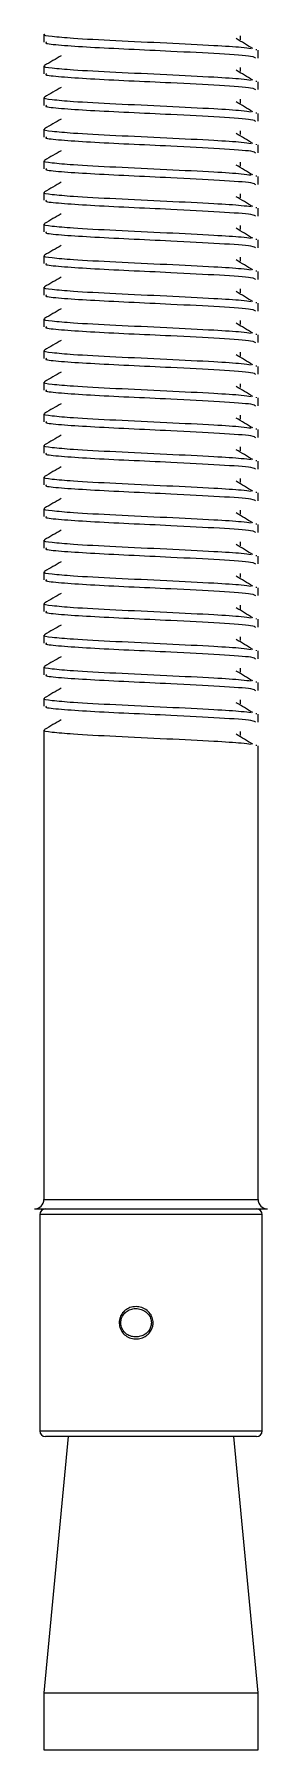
# Model space of a CAD drawing. Header units: metres. Extents: x -78 to 78, y -80 to 1005.
# Drawn here: x 52.3 to 62.7, y -79.9 to -3.3 of the extents above; entities that cross this region are included whole.
import ezdxf

# ---------------------------------------------------------------- set-up
doc = ezdxf.new("R2010")
doc.units = ezdxf.units.M

# ---------------------------------------------------------------- blocks, each defined once
blk = doc.blocks.new('DI_COLUNA_FRONTAL_122')
at = {"color": 7, "linetype": 'Continuous', "lineweight": 25}
for p, q in [((52.738, -3.343), (52.738, -3.694)), ((62.175, -4.004), (62.178, -4.047)), ((62.263, -4.4), (62.263, -4.047)), ((52.738, -4.754), (52.738, -5.106)), ((62.175, -5.416), (62.178, -5.459)), ((62.263, -5.812), (62.263, -5.459)), ((52.738, -6.165), (52.738, -6.517)), ((62.175, -6.827), (62.178, -6.87)), ((62.263, -7.223), (62.263, -6.87)), ((52.738, -7.576), (52.738, -7.928)), ((62.175, -8.238), (62.178, -8.281)), ((62.263, -8.634), (62.263, -8.281)), ((52.738, -8.987), (52.738, -9.339)), ((62.175, -9.649), (62.178, -9.692)), ((62.263, -10.045), (62.263, -9.692)), ((52.738, -10.398), (52.738, -10.75)), ((62.175, -11.06), (62.178, -11.103)), ((62.263, -11.456), (62.263, -11.103)), ((52.738, -11.809), (52.738, -12.161)), ((62.175, -12.471), (62.178, -12.514)), ((62.263, -12.867), (62.263, -12.514)), ((52.738, -13.22), (52.738, -13.572)), ((62.175, -13.882), (62.178, -13.925)), ((62.263, -14.278), (62.263, -13.925)), ((52.738, -14.632), (52.738, -14.983)), ((62.175, -15.293), (62.178, -15.336)), ((52.738, -16.043), (52.738, -16.394)), ((62.263, -15.689), (62.263, -15.336)), ((62.175, -16.704), (62.178, -16.747)), ((62.263, -17.1), (62.263, -16.747)), ((52.738, -17.454), (52.738, -17.806)), ((62.175, -18.116), (62.178, -18.159)), ((62.263, -18.512), (62.263, -18.159)), ((52.738, -18.865), (52.738, -19.217)), ((62.175, -19.527), (62.178, -19.57)), ((62.263, -19.923), (62.263, -19.57)), ((52.738, -20.276), (52.738, -20.628)), ((62.175, -20.938), (62.178, -20.981)), ((62.263, -21.334), (62.263, -20.981)), ((52.738, -21.687), (52.738, -22.039)), ((62.175, -22.349), (62.178, -22.392)), ((62.263, -22.745), (62.263, -22.392)), ((52.738, -23.098), (52.738, -23.45)), ((62.175, -23.76), (62.178, -23.803)), ((62.263, -24.156), (62.263, -23.803)), ((52.738, -24.509), (52.738, -24.861)), ((62.175, -25.171), (62.178, -25.214)), ((62.263, -25.567), (62.263, -25.214)), ((52.738, -25.92), (52.738, -26.272)), ((62.175, -26.582), (62.178, -26.625)), ((62.263, -26.978), (62.263, -26.625)), ((52.738, -27.332), (52.738, -27.683)), ((62.175, -27.993), (62.178, -28.036)), ((62.263, -28.389), (62.263, -28.036)), ((52.738, -28.743), (52.738, -29.094)), ((62.175, -29.404), (62.178, -29.447)), ((62.263, -29.8), (62.263, -29.447)), ((52.738, -30.154), (52.738, -30.506)), ((62.175, -30.816), (62.178, -30.859)), ((62.263, -31.212), (62.263, -30.859)), ((52.738, -31.565), (52.738, -31.917)), ((62.175, -32.227), (62.178, -32.27)), ((62.263, -32.623), (62.263, -32.27)), ((52.738, -32.976), (52.738, -33.328)), ((62.175, -33.638), (62.178, -33.681)), ((52.738, -34.387), (52.738, -55.329)), ((62.263, -34.034), (62.263, -33.681)), ((62.175, -35.049), (62.178, -35.092)), ((62.263, -55.329), (62.263, -35.092)), ((52.311, -55.755), (62.689, -55.755)), ((52.738, -55.329), (62.263, -55.329)), ((52.547, -56.009), (52.547, -65.661)), ((62.453, -56.009), (52.547, -56.009)), ((62.453, -65.661), (62.453, -56.009)), ((52.547, -65.661), (62.453, -65.661)), ((53.817, -65.915), (52.738, -77.345)), ((62.199, -65.915), (52.801, -65.915)), ((62.263, -77.345), (61.183, -65.915)), ((52.738, -77.345), (52.738, -79.885)), ((52.738, -77.345), (62.263, -77.345)), ((62.263, -79.885), (62.263, -77.345)), ((52.738, -79.885), (62.263, -79.885))]:
    blk.add_line(p, q, dxfattribs=at)
for centre, radius, start, end in [((52.311, -55.329), 0.426, 270, 0), ((52.801, -56.009), 0.254, 90, 180), ((62.199, -56.009), 0.254, 0, 90), ((62.689, -55.329), 0.426, 180, 270), ((52.801, -65.661), 0.254, 180, 270), ((62.199, -65.661), 0.254, 270, 360)]:
    blk.add_arc(centre, radius, start, end, dxfattribs=at)
for points, knots in [([(52.777, -3.343), (52.764, -3.346), (52.634, -3.376), (53.067, -3.429), (54.049, -3.523), (55.887, -3.618), (58.226, -3.728), (60.227, -3.828), (61.518, -3.91), (61.829, -3.957), (61.953, -3.976)], [0, 0, 0, 0, 0.014281, 0.140613, 0.269578, 0.437929, 0.608242, 0.777667, 0.910868, 1, 1, 1, 1]), ([(52.85, -3.694), (52.822, -3.708), (52.738, -3.752), (53.439, -3.825), (54.735, -3.913), (56.496, -4.001), (58.586, -4.097), (60.647, -4.204), (62.088, -4.305), (62.126, -4.372), (62.143, -4.4)], [0, 0, 0, 0, 0.059349, 0.184453, 0.309525, 0.434619, 0.559693, 0.721151, 0.881208, 1, 1, 1, 1]), ([(62.026, -3.976), (61.903, -3.902), (61.659, -3.754), (61.414, -3.607), (61.292, -3.533)], [0, 0, 0, 0, 0.499916, 1, 1, 1, 1]), ([(61.482, -3.587), (61.483, -3.557), (61.483, -3.499), (61.483, -3.44), (61.482, -3.41)], [0, 0, 0, 0, 0.49952, 1, 1, 1, 1]), ([(53.501, -4.302), (53.38, -4.372), (53.132, -4.516), (52.883, -4.66), (52.756, -4.734)], [0, 0, 0, 0, 0.486184, 1, 1, 1, 1]), ([(52.777, -4.754), (52.764, -4.757), (52.634, -4.787), (53.067, -4.84), (54.049, -4.934), (55.887, -5.029), (58.226, -5.139), (60.227, -5.239), (61.518, -5.321), (61.829, -5.368), (61.953, -5.387)], [0, 0, 0, 0, 0.014281, 0.140612, 0.269578, 0.437928, 0.608241, 0.777665, 0.910866, 1, 1, 1, 1]), ([(52.85, -5.106), (52.822, -5.12), (52.738, -5.163), (53.439, -5.236), (54.735, -5.324), (56.496, -5.412), (58.586, -5.508), (60.647, -5.615), (62.088, -5.716), (62.126, -5.783), (62.143, -5.812)], [0, 0, 0, 0, 0.059349, 0.184453, 0.309525, 0.434619, 0.559693, 0.721151, 0.881208, 1, 1, 1, 1]), ([(62.026, -5.387), (61.903, -5.313), (61.659, -5.166), (61.414, -5.018), (61.292, -4.944)], [0, 0, 0, 0, 0.499907, 1, 1, 1, 1]), ([(61.482, -4.998), (61.483, -4.968), (61.483, -4.91), (61.483, -4.851), (61.482, -4.821)], [0, 0, 0, 0, 0.49948, 1, 1, 1, 1]), ([(53.501, -5.713), (53.38, -5.783), (53.132, -5.927), (52.883, -6.071), (52.756, -6.145)], [0, 0, 0, 0, 0.486199, 1, 1, 1, 1]), ([(52.777, -6.165), (52.764, -6.168), (52.634, -6.198), (53.067, -6.251), (54.049, -6.345), (55.887, -6.44), (58.226, -6.551), (60.227, -6.65), (61.518, -6.732), (61.829, -6.779), (61.953, -6.798)], [0, 0, 0, 0, 0.0142805, 0.1406121, 0.2695775, 0.4379274, 0.6082402, 0.7776642, 0.9108648, 1, 1, 1, 1]), ([(52.85, -6.517), (52.822, -6.531), (52.738, -6.574), (53.439, -6.647), (54.735, -6.735), (56.496, -6.823), (58.586, -6.919), (60.647, -7.027), (62.088, -7.127), (62.126, -7.194), (62.143, -7.223)], [0, 0, 0, 0, 0.059349, 0.184453, 0.309525, 0.434619, 0.559693, 0.721151, 0.881208, 1, 1, 1, 1]), ([(62.026, -6.798), (61.903, -6.724), (61.659, -6.577), (61.414, -6.429), (61.292, -6.355)], [0, 0, 0, 0, 0.499898, 1, 1, 1, 1]), ([(61.482, -6.409), (61.483, -6.38), (61.483, -6.321), (61.483, -6.262), (61.482, -6.233)], [0, 0, 0, 0, 0.499441, 1, 1, 1, 1]), ([(52.777, -7.576), (52.764, -7.579), (52.634, -7.609), (53.067, -7.662), (54.049, -7.757), (55.887, -7.851), (58.226, -7.962), (60.227, -8.061), (61.518, -8.143), (61.829, -8.19), (61.953, -8.209)], [0, 0, 0, 0, 0.014281, 0.140612, 0.269577, 0.437927, 0.608239, 0.777663, 0.910863, 1, 1, 1, 1]), ([(53.501, -7.124), (53.38, -7.194), (53.132, -7.338), (52.883, -7.482), (52.756, -7.556)], [0, 0, 0, 0, 0.486215, 1, 1, 1, 1]), ([(61.482, -7.82), (61.483, -7.791), (61.483, -7.732), (61.483, -7.673), (61.482, -7.644)], [0, 0, 0, 0, 0.499401, 1, 1, 1, 1]), ([(52.85, -7.928), (52.822, -7.942), (52.738, -7.985), (53.439, -8.058), (54.735, -8.146), (56.496, -8.234), (58.586, -8.33), (60.647, -8.438), (62.088, -8.538), (62.126, -8.605), (62.143, -8.634)], [0, 0, 0, 0, 0.059349, 0.184453, 0.309525, 0.434619, 0.559693, 0.721151, 0.881208, 1, 1, 1, 1]), ([(62.026, -8.209), (61.903, -8.135), (61.659, -7.988), (61.414, -7.84), (61.292, -7.767)], [0, 0, 0, 0, 0.4998897, 1, 1, 1, 1]), ([(52.777, -8.987), (52.764, -8.99), (52.634, -9.021), (53.067, -9.073), (54.049, -9.168), (55.887, -9.262), (58.226, -9.373), (60.227, -9.473), (61.518, -9.554), (61.829, -9.601), (61.953, -9.62)], [0, 0, 0, 0, 0.01428, 0.140612, 0.269577, 0.437926, 0.608238, 0.777662, 0.910862, 1, 1, 1, 1]), ([(53.501, -8.535), (53.38, -8.605), (53.132, -8.749), (52.883, -8.893), (52.756, -8.967)], [0, 0, 0, 0, 0.48623, 1, 1, 1, 1]), ([(62.026, -9.62), (61.903, -9.546), (61.659, -9.399), (61.414, -9.251), (61.292, -9.178)], [0, 0, 0, 0, 0.499881, 1, 1, 1, 1]), ([(61.482, -9.231), (61.483, -9.202), (61.483, -9.143), (61.483, -9.084), (61.482, -9.055)], [0, 0, 0, 0, 0.4993607, 1, 1, 1, 1]), ([(53.501, -9.946), (53.38, -10.016), (53.132, -10.16), (52.883, -10.304), (52.756, -10.378)], [0, 0, 0, 0, 0.486245, 1, 1, 1, 1]), ([(52.85, -9.339), (52.822, -9.353), (52.738, -9.396), (53.439, -9.469), (54.735, -9.557), (56.496, -9.645), (58.586, -9.741), (60.647, -9.849), (62.088, -9.949), (62.126, -10.016), (62.143, -10.045)], [0, 0, 0, 0, 0.059349, 0.184453, 0.309525, 0.434619, 0.559693, 0.721151, 0.881208, 1, 1, 1, 1]), ([(52.777, -10.398), (52.764, -10.401), (52.634, -10.432), (53.067, -10.484), (54.049, -10.579), (55.887, -10.673), (58.226, -10.784), (60.227, -10.884), (61.518, -10.965), (61.829, -11.013), (61.953, -11.031)], [0, 0, 0, 0, 0.01428, 0.140611, 0.269576, 0.437925, 0.608237, 0.777661, 0.910861, 1, 1, 1, 1]), ([(62.026, -11.031), (61.903, -10.957), (61.659, -10.81), (61.414, -10.663), (61.292, -10.589)], [0, 0, 0, 0, 0.4998721, 1, 1, 1, 1]), ([(61.482, -10.642), (61.483, -10.613), (61.483, -10.554), (61.483, -10.495), (61.482, -10.466)], [0, 0, 0, 0, 0.499321, 1, 1, 1, 1]), ([(53.501, -11.357), (53.38, -11.427), (53.132, -11.571), (52.883, -11.715), (52.756, -11.789)], [0, 0, 0, 0, 0.48626, 1, 1, 1, 1]), ([(52.85, -10.75), (52.822, -10.764), (52.738, -10.808), (53.439, -10.88), (54.735, -10.968), (56.496, -11.056), (58.586, -11.153), (60.647, -11.26), (62.088, -11.361), (62.126, -11.428), (62.143, -11.456)], [0, 0, 0, 0, 0.059349, 0.184453, 0.309525, 0.434619, 0.559693, 0.721151, 0.881208, 1, 1, 1, 1]), ([(52.777, -11.809), (52.764, -11.812), (52.634, -11.843), (53.067, -11.896), (54.049, -11.99), (55.887, -12.085), (58.226, -12.195), (60.227, -12.295), (61.518, -12.376), (61.829, -12.424), (61.953, -12.443)], [0, 0, 0, 0, 0.01428, 0.140611, 0.269576, 0.437925, 0.608237, 0.77766, 0.910859, 1, 1, 1, 1]), ([(52.85, -12.161), (52.822, -12.175), (52.738, -12.219), (53.439, -12.291), (54.735, -12.379), (56.496, -12.468), (58.586, -12.564), (60.647, -12.671), (62.088, -12.772), (62.126, -12.839), (62.143, -12.867)], [0, 0, 0, 0, 0.059349, 0.184453, 0.309525, 0.434619, 0.559693, 0.721151, 0.881208, 1, 1, 1, 1]), ([(62.026, -12.442), (61.903, -12.369), (61.659, -12.221), (61.414, -12.074), (61.292, -12)], [0, 0, 0, 0, 0.4998633, 1, 1, 1, 1]), ([(61.482, -12.053), (61.483, -12.024), (61.483, -11.965), (61.483, -11.906), (61.482, -11.877)], [0, 0, 0, 0, 0.499281, 1, 1, 1, 1]), ([(53.501, -12.768), (53.38, -12.838), (53.132, -12.983), (52.883, -13.127), (52.756, -13.201)], [0, 0, 0, 0, 0.486275, 1, 1, 1, 1]), ([(52.777, -13.22), (52.764, -13.223), (52.634, -13.254), (53.067, -13.307), (54.049, -13.401), (55.887, -13.496), (58.226, -13.606), (60.227, -13.706), (61.518, -13.787), (61.829, -13.835), (61.953, -13.854)], [0, 0, 0, 0, 0.01428, 0.140611, 0.269575, 0.437924, 0.608236, 0.777658, 0.910858, 1, 1, 1, 1]), ([(52.85, -13.572), (52.822, -13.586), (52.738, -13.63), (53.439, -13.702), (54.735, -13.79), (56.496, -13.879), (58.586, -13.975), (60.647, -14.082), (62.088, -14.183), (62.126, -14.25), (62.143, -14.278)], [0, 0, 0, 0, 0.059349, 0.184453, 0.309525, 0.434619, 0.559693, 0.721151, 0.881208, 1, 1, 1, 1]), ([(62.026, -13.853), (61.903, -13.78), (61.659, -13.632), (61.414, -13.485), (61.292, -13.411)], [0, 0, 0, 0, 0.4998545, 1, 1, 1, 1]), ([(61.482, -13.465), (61.483, -13.435), (61.483, -13.376), (61.483, -13.318), (61.482, -13.288)], [0, 0, 0, 0, 0.499241, 1, 1, 1, 1]), ([(53.501, -14.179), (53.38, -14.25), (53.132, -14.394), (52.883, -14.538), (52.756, -14.612)], [0, 0, 0, 0, 0.4862902, 1, 1, 1, 1]), ([(52.777, -14.632), (52.764, -14.635), (52.634, -14.665), (53.067, -14.718), (54.049, -14.812), (55.887, -14.907), (58.226, -15.017), (60.227, -15.117), (61.518, -15.199), (61.829, -15.246), (61.953, -15.265)], [0, 0, 0, 0, 0.01428, 0.140611, 0.269575, 0.437924, 0.608235, 0.777657, 0.910857, 1, 1, 1, 1]), ([(52.85, -14.983), (52.822, -14.997), (52.738, -15.041), (53.439, -15.113), (54.735, -15.202), (56.496, -15.29), (58.586, -15.386), (60.647, -15.493), (62.088, -15.594), (62.126, -15.661), (62.143, -15.689)], [0, 0, 0, 0, 0.059349, 0.184453, 0.309525, 0.434619, 0.559693, 0.721151, 0.881208, 1, 1, 1, 1]), ([(62.026, -15.264), (61.903, -15.191), (61.659, -15.043), (61.414, -14.896), (61.292, -14.822)], [0, 0, 0, 0, 0.499846, 1, 1, 1, 1]), ([(61.482, -14.876), (61.483, -14.846), (61.483, -14.787), (61.483, -14.729), (61.482, -14.699)], [0, 0, 0, 0, 0.499201, 1, 1, 1, 1]), ([(52.777, -16.043), (52.764, -16.046), (52.634, -16.076), (53.067, -16.129), (54.049, -16.223), (55.887, -16.318), (58.226, -16.428), (60.227, -16.528), (61.518, -16.61), (61.829, -16.657), (61.953, -16.676)], [0, 0, 0, 0, 0.0142804, 0.1406106, 0.2695747, 0.4379229, 0.6082338, 0.777656, 0.9108553, 1, 1, 1, 1]), ([(53.501, -15.591), (53.38, -15.661), (53.132, -15.805), (52.883, -15.949), (52.756, -16.023)], [0, 0, 0, 0, 0.486305, 1, 1, 1, 1]), ([(52.85, -16.394), (52.822, -16.408), (52.738, -16.452), (53.439, -16.525), (54.735, -16.613), (56.496, -16.701), (58.586, -16.797), (60.647, -16.904), (62.088, -17.005), (62.126, -17.072), (62.143, -17.1)], [0, 0, 0, 0, 0.059349, 0.184453, 0.309525, 0.434619, 0.559693, 0.721151, 0.881208, 1, 1, 1, 1]), ([(62.026, -16.676), (61.903, -16.602), (61.659, -16.455), (61.414, -16.307), (61.292, -16.233)], [0, 0, 0, 0, 0.499837, 1, 1, 1, 1]), ([(61.482, -16.287), (61.483, -16.257), (61.483, -16.199), (61.483, -16.14), (61.482, -16.11)], [0, 0, 0, 0, 0.499161, 1, 1, 1, 1]), ([(52.777, -17.454), (52.764, -17.457), (52.634, -17.487), (53.067, -17.54), (54.049, -17.634), (55.887, -17.729), (58.226, -17.839), (60.227, -17.939), (61.518, -18.021), (61.829, -18.068), (61.953, -18.087)], [0, 0, 0, 0, 0.01428, 0.14061, 0.269574, 0.437922, 0.608233, 0.777655, 0.910854, 1, 1, 1, 1]), ([(53.501, -17.002), (53.38, -17.072), (53.132, -17.216), (52.883, -17.36), (52.756, -17.434)], [0, 0, 0, 0, 0.4863204, 1, 1, 1, 1]), ([(61.482, -17.698), (61.483, -17.669), (61.483, -17.61), (61.483, -17.551), (61.482, -17.521)], [0, 0, 0, 0, 0.499121, 1, 1, 1, 1]), ([(52.85, -17.806), (52.822, -17.82), (52.738, -17.863), (53.439, -17.936), (54.735, -18.024), (56.496, -18.112), (58.586, -18.208), (60.647, -18.315), (62.088, -18.416), (62.126, -18.483), (62.143, -18.512)], [0, 0, 0, 0, 0.059349, 0.184453, 0.309525, 0.434619, 0.559693, 0.721151, 0.881208, 1, 1, 1, 1]), ([(62.026, -18.087), (61.903, -18.013), (61.659, -17.866), (61.414, -17.718), (61.292, -17.644)], [0, 0, 0, 0, 0.499828, 1, 1, 1, 1]), ([(52.777, -18.865), (52.764, -18.868), (52.634, -18.898), (53.067, -18.951), (54.049, -19.045), (55.887, -19.14), (58.226, -19.251), (60.227, -19.35), (61.518, -19.432), (61.829, -19.479), (61.953, -19.498)], [0, 0, 0, 0, 0.0142803, 0.1406102, 0.2695739, 0.4379216, 0.608232, 0.7776537, 0.9108526, 1, 1, 1, 1]), ([(53.501, -18.413), (53.38, -18.483), (53.132, -18.627), (52.883, -18.771), (52.756, -18.845)], [0, 0, 0, 0, 0.486335, 1, 1, 1, 1]), ([(62.026, -19.498), (61.904, -19.424), (61.659, -19.277), (61.414, -19.129), (61.292, -19.055)], [0, 0, 0, 0, 0.499819, 1, 1, 1, 1]), ([(61.482, -19.109), (61.483, -19.08), (61.483, -19.021), (61.483, -18.962), (61.482, -18.933)], [0, 0, 0, 0, 0.499082, 1, 1, 1, 1]), ([(53.501, -19.824), (53.38, -19.894), (53.132, -20.038), (52.883, -20.182), (52.756, -20.256)], [0, 0, 0, 0, 0.486351, 1, 1, 1, 1]), ([(52.85, -19.217), (52.822, -19.231), (52.738, -19.274), (53.439, -19.347), (54.735, -19.435), (56.496, -19.523), (58.586, -19.619), (60.647, -19.727), (62.088, -19.827), (62.126, -19.894), (62.143, -19.923)], [0, 0, 0, 0, 0.059349, 0.184453, 0.309525, 0.434619, 0.559693, 0.721151, 0.881208, 1, 1, 1, 1]), ([(52.777, -20.276), (52.764, -20.279), (52.634, -20.309), (53.067, -20.362), (54.049, -20.457), (55.887, -20.551), (58.226, -20.662), (60.227, -20.761), (61.518, -20.843), (61.829, -20.89), (61.953, -20.909)], [0, 0, 0, 0, 0.01428, 0.14061, 0.269573, 0.437921, 0.608231, 0.777653, 0.910851, 1, 1, 1, 1]), ([(52.85, -20.628), (52.822, -20.642), (52.738, -20.685), (53.439, -20.758), (54.735, -20.846), (56.496, -20.934), (58.586, -21.03), (60.647, -21.138), (62.088, -21.238), (62.126, -21.305), (62.143, -21.334)], [0, 0, 0, 0, 0.059349, 0.184453, 0.309525, 0.434619, 0.559693, 0.721151, 0.881208, 1, 1, 1, 1]), ([(62.026, -20.909), (61.904, -20.835), (61.659, -20.688), (61.414, -20.54), (61.292, -20.467)], [0, 0, 0, 0, 0.499811, 1, 1, 1, 1]), ([(61.482, -20.52), (61.483, -20.491), (61.483, -20.432), (61.483, -20.373), (61.482, -20.344)], [0, 0, 0, 0, 0.499042, 1, 1, 1, 1]), ([(53.501, -21.235), (53.38, -21.305), (53.132, -21.449), (52.883, -21.593), (52.756, -21.667)], [0, 0, 0, 0, 0.486366, 1, 1, 1, 1]), ([(52.777, -21.687), (52.764, -21.69), (52.634, -21.721), (53.067, -21.773), (54.049, -21.868), (55.887, -21.962), (58.226, -22.073), (60.227, -22.173), (61.518, -22.254), (61.829, -22.301), (61.953, -22.32)], [0, 0, 0, 0, 0.01428, 0.14061, 0.269573, 0.43792, 0.60823, 0.777651, 0.91085, 1, 1, 1, 1]), ([(52.85, -22.039), (52.822, -22.053), (52.738, -22.096), (53.439, -22.169), (54.735, -22.257), (56.496, -22.345), (58.586, -22.441), (60.647, -22.549), (62.088, -22.649), (62.126, -22.716), (62.143, -22.745)], [0, 0, 0, 0, 0.059349, 0.184453, 0.309525, 0.434619, 0.559693, 0.721151, 0.881208, 1, 1, 1, 1]), ([(62.026, -22.32), (61.904, -22.246), (61.659, -22.099), (61.414, -21.951), (61.292, -21.878)], [0, 0, 0, 0, 0.4998019, 1, 1, 1, 1]), ([(61.482, -21.931), (61.483, -21.902), (61.483, -21.843), (61.483, -21.784), (61.482, -21.755)], [0, 0, 0, 0, 0.499002, 1, 1, 1, 1]), ([(53.501, -22.646), (53.38, -22.716), (53.132, -22.86), (52.883, -23.004), (52.756, -23.078)], [0, 0, 0, 0, 0.486381, 1, 1, 1, 1]), ([(52.777, -23.098), (52.764, -23.101), (52.634, -23.132), (53.067, -23.184), (54.049, -23.279), (55.887, -23.373), (58.226, -23.484), (60.227, -23.584), (61.518, -23.665), (61.829, -23.713), (61.953, -23.731)], [0, 0, 0, 0, 0.01428, 0.14061, 0.269573, 0.43792, 0.608229, 0.77765, 0.910848, 1, 1, 1, 1]), ([(52.85, -23.45), (52.822, -23.464), (52.738, -23.508), (53.439, -23.58), (54.735, -23.668), (56.496, -23.756), (58.586, -23.853), (60.647, -23.96), (62.088, -24.061), (62.126, -24.128), (62.143, -24.156)], [0, 0, 0, 0, 0.059349, 0.184453, 0.309525, 0.434619, 0.559693, 0.721151, 0.881208, 1, 1, 1, 1]), ([(62.026, -23.731), (61.904, -23.657), (61.66, -23.51), (61.414, -23.363), (61.292, -23.289)], [0, 0, 0, 0, 0.499793, 1, 1, 1, 1]), ([(61.482, -23.342), (61.483, -23.313), (61.483, -23.254), (61.483, -23.195), (61.482, -23.166)], [0, 0, 0, 0, 0.498962, 1, 1, 1, 1]), ([(53.501, -24.057), (53.38, -24.127), (53.132, -24.271), (52.883, -24.415), (52.756, -24.489)], [0, 0, 0, 0, 0.486396, 1, 1, 1, 1]), ([(52.777, -24.509), (52.764, -24.512), (52.634, -24.543), (53.067, -24.596), (54.049, -24.69), (55.887, -24.785), (58.226, -24.895), (60.227, -24.995), (61.518, -25.076), (61.829, -25.124), (61.953, -25.143)], [0, 0, 0, 0, 0.01428, 0.140609, 0.269572, 0.437919, 0.608228, 0.777649, 0.910847, 1, 1, 1, 1]), ([(52.85, -24.861), (52.822, -24.875), (52.738, -24.919), (53.439, -24.991), (54.735, -25.079), (56.496, -25.168), (58.586, -25.264), (60.647, -25.371), (62.088, -25.472), (62.126, -25.539), (62.143, -25.567)], [0, 0, 0, 0, 0.059349, 0.184453, 0.309525, 0.434619, 0.559693, 0.721151, 0.881208, 1, 1, 1, 1]), ([(62.026, -25.142), (61.904, -25.069), (61.66, -24.921), (61.414, -24.774), (61.292, -24.7)], [0, 0, 0, 0, 0.4997844, 1, 1, 1, 1]), ([(61.482, -24.753), (61.483, -24.724), (61.483, -24.665), (61.483, -24.606), (61.482, -24.577)], [0, 0, 0, 0, 0.498922, 1, 1, 1, 1]), ([(52.777, -25.92), (52.764, -25.923), (52.634, -25.954), (53.067, -26.007), (54.049, -26.101), (55.887, -26.196), (58.226, -26.306), (60.227, -26.406), (61.518, -26.487), (61.829, -26.535), (61.953, -26.554)], [0, 0, 0, 0, 0.01428, 0.140609, 0.269572, 0.437918, 0.608227, 0.777648, 0.910846, 1, 1, 1, 1]), ([(53.501, -25.468), (53.38, -25.538), (53.132, -25.683), (52.883, -25.827), (52.756, -25.901)], [0, 0, 0, 0, 0.486411, 1, 1, 1, 1]), ([(61.482, -26.165), (61.483, -26.135), (61.483, -26.076), (61.483, -26.018), (61.482, -25.988)], [0, 0, 0, 0, 0.498882, 1, 1, 1, 1]), ([(52.85, -26.272), (52.822, -26.286), (52.738, -26.33), (53.439, -26.402), (54.735, -26.49), (56.496, -26.579), (58.586, -26.675), (60.647, -26.782), (62.088, -26.883), (62.126, -26.95), (62.143, -26.978)], [0, 0, 0, 0, 0.059349, 0.184453, 0.309525, 0.434619, 0.559693, 0.721151, 0.881208, 1, 1, 1, 1]), ([(62.026, -26.553), (61.904, -26.48), (61.66, -26.332), (61.414, -26.185), (61.292, -26.111)], [0, 0, 0, 0, 0.499776, 1, 1, 1, 1]), ([(52.777, -27.332), (52.764, -27.335), (52.634, -27.365), (53.067, -27.418), (54.049, -27.512), (55.887, -27.607), (58.226, -27.717), (60.227, -27.817), (61.518, -27.899), (61.829, -27.946), (61.953, -27.965)], [0, 0, 0, 0, 0.01428, 0.140609, 0.269571, 0.437918, 0.608227, 0.777647, 0.910844, 1, 1, 1, 1]), ([(53.501, -26.879), (53.38, -26.95), (53.132, -27.094), (52.883, -27.238), (52.756, -27.312)], [0, 0, 0, 0, 0.486426, 1, 1, 1, 1]), ([(62.026, -27.964), (61.904, -27.891), (61.66, -27.743), (61.414, -27.596), (61.292, -27.522)], [0, 0, 0, 0, 0.499767, 1, 1, 1, 1]), ([(61.482, -27.576), (61.483, -27.546), (61.483, -27.488), (61.483, -27.429), (61.482, -27.399)], [0, 0, 0, 0, 0.498843, 1, 1, 1, 1]), ([(53.501, -28.291), (53.38, -28.361), (53.132, -28.505), (52.883, -28.649), (52.756, -28.723)], [0, 0, 0, 0, 0.486441, 1, 1, 1, 1]), ([(52.85, -27.683), (52.822, -27.697), (52.738, -27.741), (53.439, -27.813), (54.735, -27.902), (56.496, -27.99), (58.586, -28.086), (60.647, -28.193), (62.088, -28.294), (62.126, -28.361), (62.143, -28.389)], [0, 0, 0, 0, 0.059349, 0.184453, 0.309525, 0.434619, 0.559693, 0.721151, 0.881208, 1, 1, 1, 1]), ([(52.777, -28.743), (52.764, -28.746), (52.634, -28.776), (53.067, -28.829), (54.049, -28.923), (55.887, -29.018), (58.226, -29.128), (60.227, -29.228), (61.518, -29.31), (61.829, -29.357), (61.953, -29.376)], [0, 0, 0, 0, 0.01428, 0.140609, 0.269571, 0.437917, 0.608226, 0.777646, 0.910843, 1, 1, 1, 1]), ([(62.026, -29.376), (61.904, -29.302), (61.66, -29.155), (61.414, -29.007), (61.292, -28.933)], [0, 0, 0, 0, 0.4997581, 1, 1, 1, 1]), ([(61.482, -28.987), (61.483, -28.957), (61.483, -28.899), (61.483, -28.84), (61.482, -28.81)], [0, 0, 0, 0, 0.498803, 1, 1, 1, 1]), ([(53.501, -29.702), (53.38, -29.772), (53.132, -29.916), (52.883, -30.06), (52.756, -30.134)], [0, 0, 0, 0, 0.486456, 1, 1, 1, 1]), ([(52.85, -29.094), (52.822, -29.108), (52.738, -29.152), (53.439, -29.225), (54.735, -29.313), (56.496, -29.401), (58.586, -29.497), (60.647, -29.604), (62.088, -29.705), (62.126, -29.772), (62.143, -29.8)], [0, 0, 0, 0, 0.059349, 0.184453, 0.309525, 0.434619, 0.559693, 0.721151, 0.881208, 1, 1, 1, 1]), ([(52.777, -30.154), (52.764, -30.157), (52.634, -30.187), (53.067, -30.24), (54.049, -30.334), (55.887, -30.429), (58.226, -30.539), (60.227, -30.639), (61.518, -30.721), (61.829, -30.768), (61.953, -30.787)], [0, 0, 0, 0, 0.0142802, 0.1406085, 0.2695706, 0.4379163, 0.6082247, 0.7776444, 0.9108417, 1, 1, 1, 1]), ([(52.85, -30.506), (52.822, -30.52), (52.738, -30.563), (53.439, -30.636), (54.735, -30.724), (56.496, -30.812), (58.586, -30.908), (60.647, -31.015), (62.088, -31.116), (62.126, -31.183), (62.143, -31.212)], [0, 0, 0, 0, 0.059349, 0.184453, 0.309525, 0.434619, 0.559693, 0.721151, 0.881208, 1, 1, 1, 1]), ([(62.026, -30.787), (61.904, -30.713), (61.66, -30.566), (61.414, -30.418), (61.292, -30.344)], [0, 0, 0, 0, 0.499749, 1, 1, 1, 1]), ([(61.482, -30.398), (61.483, -30.369), (61.483, -30.31), (61.483, -30.251), (61.482, -30.221)], [0, 0, 0, 0, 0.498763, 1, 1, 1, 1]), ([(53.501, -31.113), (53.38, -31.183), (53.132, -31.327), (52.883, -31.471), (52.756, -31.545)], [0, 0, 0, 0, 0.486471, 1, 1, 1, 1]), ([(52.777, -31.565), (52.764, -31.568), (52.634, -31.598), (53.067, -31.651), (54.049, -31.745), (55.887, -31.84), (58.226, -31.951), (60.227, -32.05), (61.518, -32.132), (61.829, -32.179), (61.953, -32.198)], [0, 0, 0, 0, 0.01428, 0.140608, 0.26957, 0.437916, 0.608224, 0.777643, 0.91084, 1, 1, 1, 1]), ([(52.85, -31.917), (52.822, -31.931), (52.738, -31.974), (53.439, -32.047), (54.735, -32.135), (56.496, -32.223), (58.586, -32.319), (60.647, -32.427), (62.088, -32.527), (62.126, -32.594), (62.143, -32.623)], [0, 0, 0, 0, 0.059349, 0.184453, 0.309525, 0.434619, 0.559693, 0.721151, 0.881208, 1, 1, 1, 1]), ([(62.026, -32.198), (61.904, -32.124), (61.66, -31.977), (61.414, -31.829), (61.292, -31.755)], [0, 0, 0, 0, 0.499741, 1, 1, 1, 1]), ([(61.482, -31.809), (61.483, -31.78), (61.483, -31.721), (61.483, -31.662), (61.482, -31.633)], [0, 0, 0, 0, 0.498723, 1, 1, 1, 1]), ([(53.501, -32.524), (53.38, -32.594), (53.132, -32.738), (52.883, -32.882), (52.756, -32.956)], [0, 0, 0, 0, 0.4864862, 1, 1, 1, 1]), ([(52.777, -32.976), (52.764, -32.979), (52.634, -33.009), (53.067, -33.062), (54.049, -33.157), (55.887, -33.251), (58.226, -33.362), (60.227, -33.461), (61.518, -33.543), (61.829, -33.59), (61.953, -33.609)], [0, 0, 0, 0, 0.01428, 0.140608, 0.26957, 0.437915, 0.608223, 0.777642, 0.910839, 1, 1, 1, 1]), ([(52.85, -33.328), (52.822, -33.342), (52.738, -33.385), (53.439, -33.458), (54.735, -33.546), (56.496, -33.634), (58.586, -33.73), (60.647, -33.838), (62.088, -33.938), (62.126, -34.005), (62.143, -34.034)], [0, 0, 0, 0, 0.059349, 0.184453, 0.309525, 0.434619, 0.559693, 0.721151, 0.881208, 1, 1, 1, 1]), ([(62.026, -33.609), (61.904, -33.535), (61.66, -33.388), (61.414, -33.24), (61.292, -33.167)], [0, 0, 0, 0, 0.499732, 1, 1, 1, 1]), ([(61.482, -33.22), (61.483, -33.191), (61.483, -33.132), (61.483, -33.073), (61.482, -33.044)], [0, 0, 0, 0, 0.4986837, 1, 1, 1, 1]), ([(52.777, -34.387), (52.764, -34.39), (52.634, -34.421), (53.067, -34.473), (54.049, -34.568), (55.887, -34.662), (58.226, -34.773), (60.227, -34.873), (61.518, -34.954), (61.829, -35.001), (61.953, -35.02)], [0, 0, 0, 0, 0.01428, 0.140608, 0.269569, 0.437914, 0.608222, 0.777641, 0.910838, 1, 1, 1, 1]), ([(53.501, -33.935), (53.38, -34.005), (53.132, -34.149), (52.883, -34.293), (52.756, -34.367)], [0, 0, 0, 0, 0.486501, 1, 1, 1, 1]), ([(62.026, -35.02), (61.904, -34.946), (61.66, -34.799), (61.415, -34.651), (61.292, -34.578)], [0, 0, 0, 0, 0.499723, 1, 1, 1, 1]), ([(61.482, -34.631), (61.483, -34.602), (61.483, -34.543), (61.483, -34.484), (61.482, -34.455)], [0, 0, 0, 0, 0.498644, 1, 1, 1, 1]), ([(56.833, -60.112), (56.918, -60.12), (57.095, -60.137), (57.334, -60.271), (57.511, -60.472), (57.598, -60.71), (57.599, -60.948), (57.524, -61.166), (57.382, -61.352), (57.181, -61.491), (56.955, -61.559), (56.714, -61.56), (56.48, -61.49), (56.269, -61.334), (56.128, -61.118), (56.074, -60.877), (56.099, -60.644), (56.194, -60.436), (56.351, -60.265), (56.569, -60.139), (56.742, -60.121), (56.833, -60.112)], [0, 0, 0, 0, 0.055475, 0.114491, 0.171552, 0.224794, 0.274343, 0.322247, 0.371008, 0.422488, 0.477441, 0.521383, 0.577664, 0.6344, 0.690219, 0.742067, 0.790771, 0.838704, 0.88823, 0.940872, 1, 1, 1, 1]), ([(56.828, -60.2), (56.824, -60.2), (56.741, -60.2), (56.587, -60.228), (56.394, -60.333), (56.252, -60.483), (56.167, -60.667), (56.144, -60.872), (56.193, -61.085), (56.32, -61.275), (56.511, -61.411), (56.721, -61.472), (56.938, -61.471), (57.142, -61.412), (57.323, -61.29), (57.451, -61.127), (57.519, -60.935), (57.518, -60.725), (57.439, -60.515), (57.279, -60.339), (57.064, -60.221), (56.905, -60.207), (56.828, -60.2)], [0, 0, 0, 0, 0.003136, 0.060193, 0.112809, 0.16227, 0.209787, 0.25786, 0.309089, 0.364608, 0.421537, 0.478381, 0.522851, 0.578352, 0.630029, 0.678596, 0.725992, 0.774883, 0.827581, 0.884506, 0.943894, 1, 1, 1, 1])]:
    blk.add_open_spline(points, degree=3, knots=knots, dxfattribs=at)

msp = doc.modelspace()

# ---------------------------------------------------------------- block references
msp.add_blockref('DI_COLUNA_FRONTAL_122', (0, 0))

doc.saveas('drawing.dxf')
